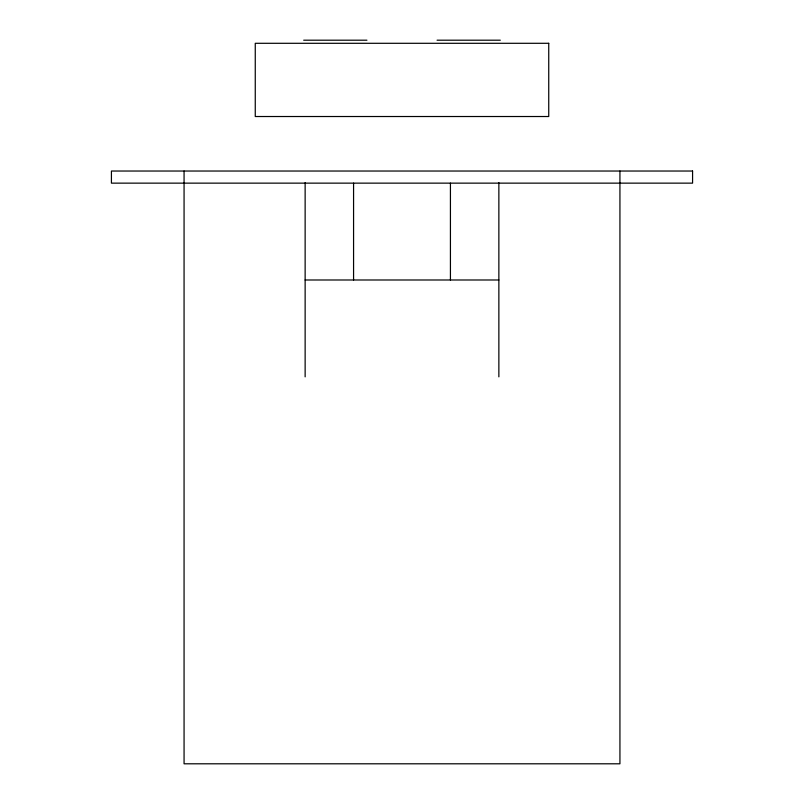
<?xml version="1.0" encoding="UTF-8"?>
<svg xmlns="http://www.w3.org/2000/svg" width="804" height="804" viewBox="0 0 804 804"><rect width="100%" height="100%" fill="white"/><g stroke="black" fill="none" stroke-linecap="round" stroke-linejoin="round"><path stroke-width="1.21" d="M303.691 40.2L366.936 40.2M437.064 40.2L500.309 40.2M305.138 279.993L498.862 279.993M619.934 171.031L619.934 763.8L184.066 763.8L184.066 171.031M498.862 182.649L498.862 376.855M450.431 183.141L450.431 279.993M353.569 183.141L353.569 279.993M305.138 182.649L305.138 376.855M548.74 43.295L255.26 43.295L255.26 116.52L548.74 116.52L548.74 43.295M692.576 171.031L111.424 171.031L111.424 183.141L692.576 183.141L692.576 171.031"/></g></svg>
